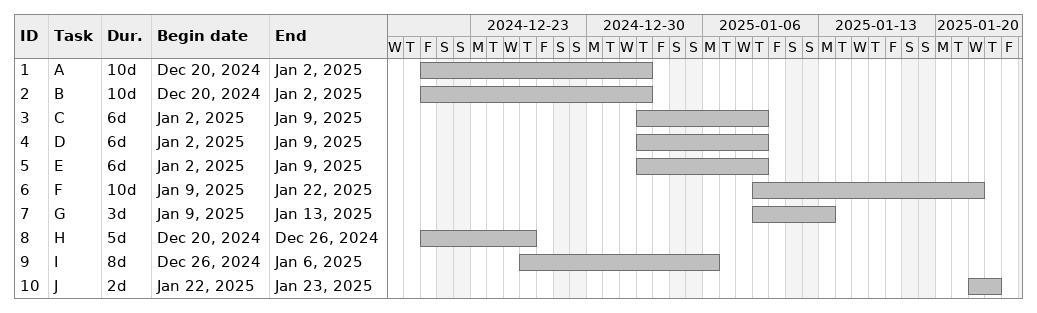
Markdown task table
| ID | Task | Duration | Start | Finish |
|---|---|---|---|---|
| 1 | A | 10d | 2024-12-20 | 2025-01-02 |
| 2 | B | 10d | 2024-12-20 | 2025-01-02 |
| 3 | C | 6d | 2025-01-02 | 2025-01-09 |
| 4 | D | 6d | 2025-01-02 | 2025-01-09 |
| 5 | E | 6d | 2025-01-02 | 2025-01-09 |
| 6 | F | 10d | 2025-01-09 | 2025-01-22 |
| 7 | G | 3d | 2025-01-09 | 2025-01-13 |
| 8 | H | 5d | 2024-12-20 | 2024-12-26 |
| 9 | I | 8d | 2024-12-26 | 2025-01-06 |
| 10 | J | 2d | 2025-01-22 | 2025-01-23 |
